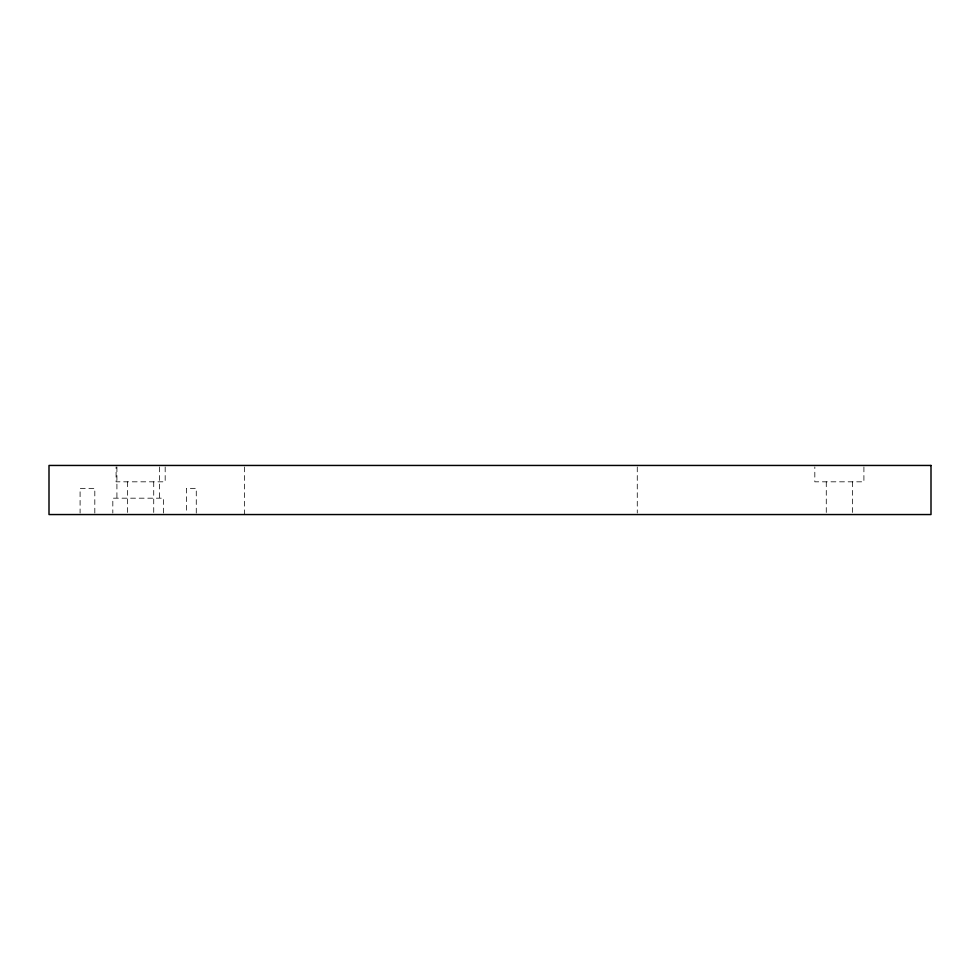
<?xml version="1.0" encoding="UTF-8"?>
<svg xmlns="http://www.w3.org/2000/svg" width="980" height="980" viewBox="0 0 980 980"><rect width="100%" height="100%" fill="white"/><g stroke="black" fill="none" stroke-linecap="round" stroke-linejoin="round"><path stroke-width="0.73" stroke-dasharray="4.9 3.68" d="M863.907 466.946L863.907 481.817L814.821 481.817L814.821 466.946M852.453 481.817L852.453 514.549M826.275 481.817L826.275 514.549M637.27 466.946L637.27 513.055M244.547 466.946L244.547 514.549M196.27 513.091L196.27 488.359L186.457 488.359L186.457 513.091M165.179 466.946L165.179 481.817L116.093 481.817L116.093 466.946M163.55 513.055L163.55 498.183L112.823 498.183L112.823 513.055M159.458 466.946L159.458 498.183M153.725 481.817L153.725 514.549M127.547 481.817L127.547 514.549M116.914 466.946L116.914 498.183M94.815 513.091L94.815 488.359L80.091 488.359L80.091 513.091"/><path stroke-width="1.47" d="M931 465.451L49 465.451L49 514.549L931 514.549L931 465.451"/></g></svg>
